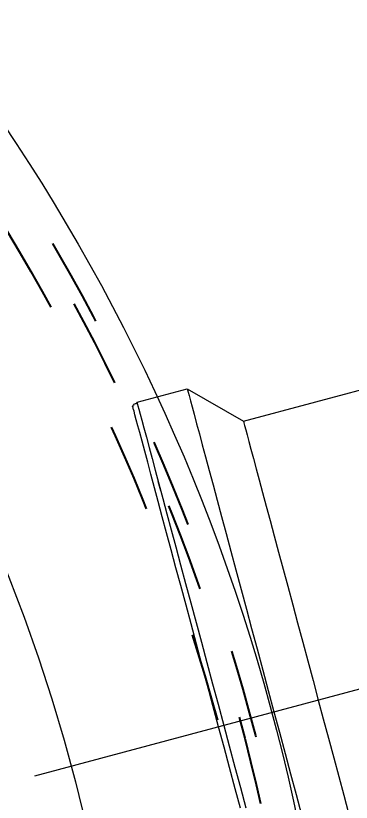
# Model space of a CAD drawing. Header units: millimetres. Extents: x 89051 to 218395, y -330386 to -125649.
# Drawn here: x 98586.9 to 98632.9, y -128426.5 to -128318.3 of the extents above; entities that cross this region are included whole.
import ezdxf

# ---------------------------------------------------------------- set-up
doc = ezdxf.new("R2010")
doc.units = ezdxf.units.MM
doc.header["$LTSCALE"] = 13
for name, pattern in [('1 实线', [0]), ('ACAD_ISO03W100', [1.18, 0.47, -0.71]), ('ACAD_ISO04W100', [30, 24, -3, 0, -3]), ('CENTER', [50.8, 31.75, -6.35, 6.35, -6.35])]:
    doc.linetypes.add(name, pattern=pattern)
doc.layers.get('0').update_dxf_attribs({"color": 1, "linetype": 'CENTER'})
doc.layers.add('C00-00-00', color=7, linetype='Continuous')
doc.layers.add('粗实线', color=4, linetype='Continuous')
doc.layers.add('标注、文本', color=3, linetype='Continuous', lineweight=25)
doc.styles.get("Standard").update_dxf_attribs({"font": 'gbenor.shx', "bigfont": 'gbcbig.shx'})
doc.dimstyles.new('1-15', dxfattribs={"dimscale": 20, "dimtxt": 3.5, "dimasz": 2, "dimexe": 1.5, "dimexo": 0.5, "dimgap": 0.5, "dimtad": 1, "dimtoh": 1, "dimdec": 1, "dimdsep": 46, "dimtxsty": 'Standard', "dimcen": 2.5, "dimclrd": 3, "dimclre": 3, "dimclrt": 3, "dimadec": 0, "dimazin": 2, "dimtfac": 1, "dimtdec": 1, "dimtmove": 0, "dimatfit": 2, "dimfxl": 1, "dimarcsym": 0})

# ---------------------------------------------------------------- blocks, each defined once
blk = doc.blocks.new('225635')
at = {"layer": 'C00-00-00', "lineweight": 15}
for points in [[(72445.07, -125565.93), (72445.07, -125565.81), (72445.07, -125565.69), (72445.07, -125565.57), (72445.19, -125565.57), (72445.19, -125565.45), (72445.31, -125565.45), (72445.31, -125565.33), (72445.43, -125565.33), (72445.55, -125565.33), (72445.67, -125565.33), (72445.79, -125565.2)], [(72445.79, -125565.2), (72452.93, -125565.2)], [(72445.79, -125565.2), (72445.79, -125565.33), (72445.79, -125565.69), (72445.79, -125566.17), (72445.79, -125566.9), (72445.79, -125567.75), (72445.79, -125568.83), (72445.79, -125570.17), (72445.79, -125571.62), (72445.79, -125573.19), (72445.79, -125574.89), (72445.79, -125576.82), (72445.79, -125578.88), (72445.79, -125581.06), (72445.79, -125583.36), (72445.79, -125585.78), (72445.79, -125588.32), (72445.79, -125590.98), (72445.79, -125593.76), (72445.79, -125596.55), (72445.79, -125599.33), (72445.79, -125602.23), (72445.79, -125605.26), (72445.79, -125608.16), (72445.79, -125611.19)], [(72445.79, -125565.93), (72445.79, -125565.57)], [(72452.93, -125565.2), (72459.23, -125571.5)], [(72452.93, -125565.2), (72452.93, -125565.33), (72452.93, -125565.69), (72452.93, -125566.17), (72452.93, -125566.9), (72452.93, -125567.75), (72452.93, -125568.83), (72452.93, -125570.17), (72452.93, -125571.62), (72452.93, -125573.19), (72452.93, -125574.89), (72452.93, -125576.82), (72452.93, -125578.88), (72452.93, -125581.06), (72452.93, -125583.36), (72452.93, -125585.78), (72452.93, -125588.32), (72452.93, -125590.98), (72452.93, -125593.76), (72452.93, -125596.55), (72452.93, -125599.33), (72452.93, -125602.23), (72452.93, -125605.26), (72452.93, -125608.16), (72452.93, -125611.19)], [(72445.07, -125622.8), (72445.07, -125620.02), (72445.07, -125617), (72445.07, -125614.09), (72445.07, -125611.19), (72445.07, -125608.16), (72445.07, -125605.26), (72445.07, -125602.35), (72445.07, -125599.45), (72445.07, -125596.55), (72445.07, -125593.88), (72445.07, -125591.1), (72445.07, -125588.56), (72445.07, -125586.02), (72445.07, -125583.6), (72445.07, -125581.3), (72445.07, -125579.12), (72445.07, -125577.18), (72445.07, -125575.25), (72445.07, -125573.55), (72445.07, -125571.98), (72445.07, -125570.53), (72445.07, -125569.32), (72445.07, -125568.35), (72445.07, -125567.5), (72445.07, -125566.78), (72445.07, -125566.29), (72445.07, -125566.05), (72445.07, -125565.93)], [(72459.23, -125571.5), (72479.8, -125571.5)], [(72459.23, -125571.5), (72459.23, -125571.74), (72459.23, -125572.1), (72459.23, -125572.71), (72459.23, -125573.43), (72459.23, -125574.4), (72459.23, -125575.49), (72459.23, -125576.82), (72459.23, -125578.27), (72459.23, -125579.85), (72459.23, -125581.66), (72459.23, -125583.6), (72459.23, -125585.65), (72459.23, -125587.83), (72459.23, -125590.13), (72459.23, -125592.55), (72459.23, -125594.97), (72459.23, -125597.63), (72459.23, -125600.18), (72459.23, -125602.96), (72459.23, -125605.62), (72459.23, -125608.4), (72459.23, -125611.19)], [(72445.79, -125577.79), (72445.79, -125576.46)], [(72445.79, -125611.19), (72445.79, -125614.09), (72445.79, -125617.12), (72445.79, -125620.02), (72445.79, -125622.93)], [(72452.93, -125611.19), (72452.93, -125614.09), (72452.93, -125617.12), (72452.93, -125620.02), (72452.93, -125622.93), (72452.93, -125625.83)], [(72459.23, -125611.19), (72459.23, -125613.85), (72459.23, -125616.63), (72459.23, -125619.42), (72459.23, -125622.08), (72459.23, -125624.74), (72459.23, -125627.28), (72459.23, -125629.7), (72459.23, -125632.12), (72459.23, -125634.42), (72459.23, -125636.6), (72459.23, -125638.66), (72459.23, -125640.59), (72459.23, -125642.41), (72459.23, -125643.98), (72459.23, -125645.43), (72459.23, -125646.76), (72459.23, -125647.85), (72459.23, -125648.82), (72459.23, -125649.55), (72459.23, -125650.15), (72459.23, -125650.51), (72459.23, -125650.76)]]:
    blk.add_lwpolyline(points, dxfattribs=at)
at = {"layer": '标注、文本', "color": 1, "linetype": 'ACAD_ISO04W100', "lineweight": 15}
blk.add_line((72418.95, -125611.19), (72558.05, -125611.19), dxfattribs=at)
blk = doc.blocks.new('*D556')
at = {"layer": 'Defpoints', "color": 0, "transparency": 16777216}
for p in [(98951.78, -128379.82), (98723.87, -128386.82), (98589.51, -128422.82), (97897.72, -128483.88), (98875.86, -128483.88)]:
    blk.add_point(p, dxfattribs=at)
at = {"layer": '标注、文本', "color": 3, "lineweight": -2, "transparency": 16777216}
for p, q in [((98733.53, -128384.23), (98969.45, -128321.02)), ((98885.86, -128483.88), (98990.89, -128483.88))]:
    blk.add_line(p, q, dxfattribs=at)
blk.add_arc((98361.67, -128483.88), 599.22, 3.82541, 11.17459, dxfattribs=at)
at = {"layer": '标注、文本', "color": 3, "transparency": 16777216}
for points in [[(98943.03, -128369.26), (98956.02, -128366.24), (98940.47, -128328.79)], [(98966.21, -128443.68), (98952.89, -128444.12), (98960.89, -128483.88)]]:
    blk.add_solid(points, dxfattribs=at)
at = {"layer": '标注、文本', "color": 3, "transparency": 16777216, "insert": (98958.38, -128384.18), "char_height": 70, "attachment_point": 5}
blk.add_mtext('15°', dxfattribs=at)

msp = doc.modelspace()

# ---------------------------------------------------------------- linework, layer by layer
at = {"color": 7, "linetype": '1 实线', "lineweight": 0}
for radius in [269.5, 241]:
    msp.add_circle((98361.67, -128483.88), radius, dxfattribs=at)
at = {"layer": '粗实线', "color": 2, "linetype": 'ACAD_ISO03W100', "ltscale": 2}
for radius in [266.5, 265, 262]:
    msp.add_circle((98361.67, -128483.88), radius, dxfattribs=at)

# ---------------------------------------------------------------- block references
at = {"layer": '标注、文本', "rotation": 15}
msp.add_blockref('225635', (-3872.39, -25835.14), dxfattribs=at)

# ---------------------------------------------------------------- dimensions: what is measured, and where the dimension line sits
at = {"layer": '标注、文本'}
dim = msp.add_angular_dim_2l(base=(98951.78, -128379.82), line1=((97897.72, -128483.88), (98875.86, -128483.88)), line2=((98589.51, -128422.82), (98723.87, -128386.82)), dimstyle='1-15', dxfattribs=at)
dim.commit()
dim.dimension.update_dxf_attribs({"geometry": '*D556', "text_midpoint": (98958.38, -128429.18), "dimtype": 162})

doc.saveas('drawing.dxf')
